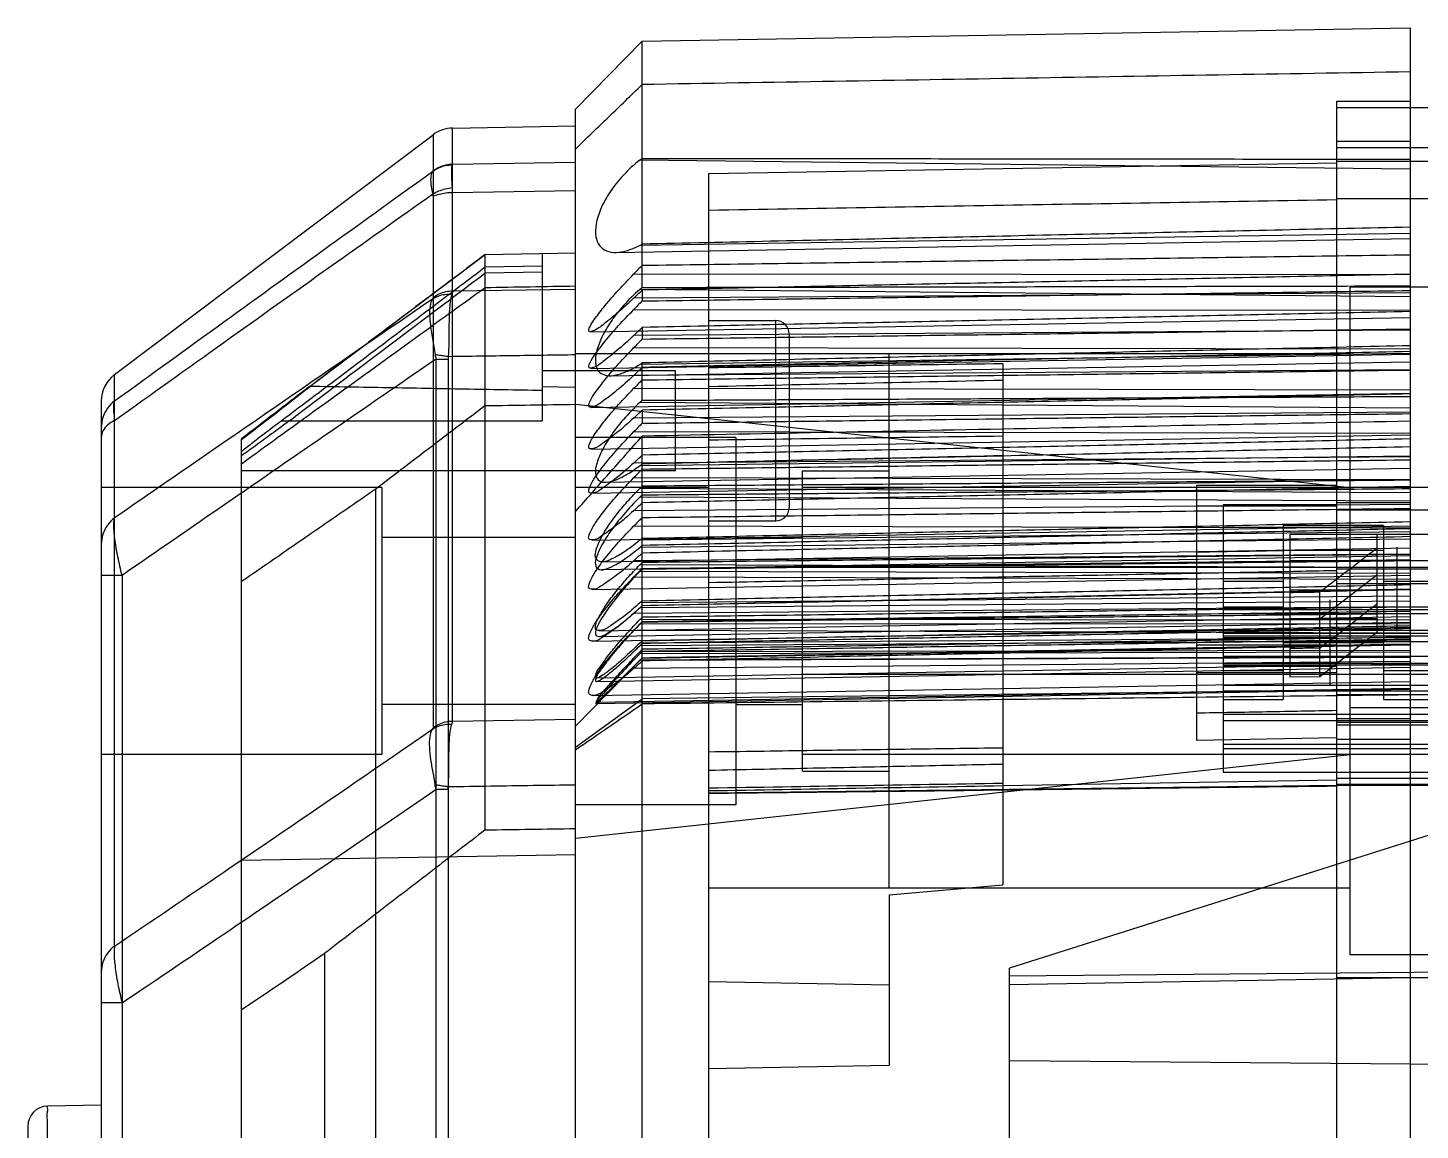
# Model space of a CAD drawing. Extents: x 114 to 332, y 121 to 329.
# Drawn here: x 299.33 to 320.18, y 184.03 to 200.54 of the extents above; entities that cross this region are included whole.
import ezdxf

# ---------------------------------------------------------------- set-up
doc = ezdxf.new("R2010")
doc.units = 0
doc.layers.get('0').update_dxf_attribs({"linetype": 'CONTINUOUS'})
doc.layers.add('08-17-1_DXF_CONTINUOUS_LIN', color=7, linetype='CONTINUOUS')

msp = doc.modelspace()

# ---------------------------------------------------------------- linework, layer by layer
at = {"color": 6, "linetype": 'CONTINUOUS'}
for p, q in [((308.532, 200.335), (320.032, 200.535)), ((320.032, 200.535), (320.032, 176.156)), ((307.532, 199.317), (308.532, 200.335)), ((308.532, 196.647), (308.532, 200.335)), ((318.932, 176.137), (318.932, 199.435)), ((318.932, 199.435), (320.032, 199.435)), ((320.332, 199.335), (318.932, 199.335)), ((307.532, 121.986), (307.532, 199.317)), ((300.631, 195.343), (305.401, 198.935)), ((305.401, 198.935), (305.401, 190.056)), ((305.693, 199.035), (307.532, 199.067)), ((305.693, 190.154), (305.693, 199.035)), ((320.032, 198.833), (318.932, 198.833)), ((320.332, 198.738), (318.932, 198.738)), ((305.693, 198.495), (307.532, 198.526)), ((320.032, 198.42), (308.496, 198.554)), ((309.532, 198.352), (318.932, 198.516)), ((320.332, 198.535), (318.932, 198.535)), ((309.532, 122.951), (309.532, 198.352)), ((305.693, 198.071), (307.532, 198.101)), ((320.332, 197.976), (318.932, 197.976)), ((320.032, 197.455), (308.496, 197.278)), ((308.136, 197.172), (320.032, 197.38)), ((303.56, 195.17), (306.181, 197.143)), ((306.181, 197.14), (307.532, 197.167)), ((306.181, 188.524), (306.181, 197.14)), ((307.032, 197.158), (307.032, 194.651)), ((306.181, 196.954), (307.032, 196.969)), ((306.181, 196.865), (307.032, 196.88)), ((320.032, 196.837), (308.403, 196.848)), ((305.693, 196.598), (307.532, 196.624)), ((320.032, 196.506), (308.496, 196.617)), ((319.132, 186.651), (319.132, 196.651)), ((327.332, 196.651), (319.132, 196.651)), ((320.032, 196.566), (308.403, 196.487)), ((308.532, 196.609), (308.532, 196.446)), ((320.032, 196.3), (308.403, 196.314)), ((307.762, 195.983), (320.032, 196.197)), ((320.032, 196.01), (308.403, 195.927)), ((308.532, 196.048), (308.532, 195.874)), ((309.532, 196.151), (310.532, 196.151)), ((310.532, 193.151), (310.532, 196.151)), ((310.732, 195.951), (310.732, 193.351)), ((305.444, 125.729), (305.444, 195.574)), ((305.444, 195.574), (305.625, 195.574)), ((305.625, 195.574), (305.625, 125.729)), ((319.132, 195.651), (307.532, 195.651)), ((307.766, 195.436), (320.032, 195.65)), ((320.032, 195.725), (308.403, 195.742)), ((320.032, 195.657), (308.496, 195.495)), ((312.232, 187.651), (312.232, 195.651)), ((309.032, 195.401), (307.032, 195.401)), ((308.057, 195.326), (320.032, 195.535)), ((320.032, 195.414), (308.403, 195.328)), ((308.532, 194.957), (308.532, 195.517)), ((309.032, 193.901), (309.032, 195.401)), ((313.932, 195.504), (313.932, 187.7)), ((300.631, 186.784), (300.631, 195.343)), ((307.532, 195.151), (307.032, 195.16)), ((307.77, 194.85), (320.032, 195.064)), ((320.032, 195.111), (308.403, 195.132)), ((300.432, 194.944), (300.432, 126.359)), ((307.532, 194.901), (319.132, 193.651)), ((320.032, 194.781), (308.403, 194.692)), ((320.032, 194.837), (308.496, 194.924)), ((308.532, 194.811), (308.532, 194.614)), ((303.127, 194.651), (307.032, 194.651)), ((302.532, 126.923), (302.532, 194.38)), ((309.932, 194.401), (307.532, 194.401)), ((307.773, 194.226), (320.032, 194.44)), ((320.032, 194.458), (308.403, 194.483)), ((308.532, 126.882), (308.532, 194.42)), ((309.932, 194.401), (309.932, 188.901)), ((320.032, 194.12), (308.496, 193.976)), ((307.984, 193.731), (320.032, 193.942)), ((320.032, 194.109), (308.403, 194.017)), ((309.032, 193.901), (302.532, 193.901)), ((307.777, 193.564), (320.032, 193.778)), ((320.032, 193.768), (308.403, 193.796)), ((310.932, 189.401), (310.932, 193.901)), ((310.932, 193.901), (312.232, 193.901)), ((304.632, 193.651), (300.432, 193.651)), ((304.543, 127.675), (304.543, 193.628)), ((304.632, 193.651), (304.632, 189.651)), ((309.532, 193.651), (307.532, 193.651)), ((320.032, 193.572), (308.496, 193.636)), ((320.032, 193.446), (308.496, 193.507)), ((327.332, 193.651), (310.932, 193.651)), ((316.832, 193.68), (316.832, 189.863)), ((318.932, 193.68), (316.832, 193.68)), ((320.032, 193.399), (308.403, 193.304)), ((318.932, 193.37), (316.832, 193.37)), ((317.232, 193.393), (317.232, 189.39)), ((318.932, 193.393), (317.232, 193.393)), ((320.032, 193.422), (318.932, 193.422)), ((320.332, 193.311), (318.932, 193.311)), ((307.781, 192.863), (320.032, 193.077)), ((320.032, 193.04), (308.403, 193.071)), ((309.532, 193.151), (310.532, 193.151)), ((318.132, 193.082), (318.132, 190.477)), ((319.632, 193.082), (318.132, 193.082)), ((319.632, 193.082), (319.632, 190.477)), ((307.532, 192.901), (304.632, 192.901)), ((320.032, 192.987), (308.496, 192.862)), ((320.032, 192.876), (308.496, 192.753)), ((309.932, 192.901), (310.932, 192.901)), ((317.232, 193.057), (318.932, 193.057)), ((322.332, 192.951), (318.232, 192.948)), ((318.232, 192.948), (318.232, 190.809)), ((319.532, 192.948), (319.532, 191.478)), ((307.932, 192.539), (320.032, 192.75)), ((319.632, 192.71), (318.132, 192.71)), ((307.928, 192.421), (320.032, 192.632)), ((320.032, 192.651), (308.403, 192.553)), ((320.032, 192.455), (308.496, 192.492)), ((327.332, 192.451), (310.932, 192.451)), ((318.232, 192.556), (320.332, 192.556)), ((300.742, 192.334), (300.432, 192.334)), ((300.742, 192.334), (300.742, 128.969)), ((307.785, 192.125), (320.032, 192.338)), ((320.032, 192.274), (308.403, 192.309)), ((320.032, 192.361), (308.496, 192.395)), ((318.132, 192.243), (317.232, 192.243)), ((318.679, 191.684), (319.532, 192.344)), ((320.332, 192.426), (318.932, 192.426)), ((320.332, 192.243), (319.632, 192.243)), ((318.232, 192.118), (319.532, 192.118)), ((318.679, 190.818), (318.679, 192.083)), ((320.332, 192.21), (318.932, 192.21)), ((320.032, 191.866), (308.403, 191.765)), ((320.032, 192.026), (308.496, 191.924)), ((320.032, 191.948), (308.496, 191.849)), ((317.232, 191.863), (318.132, 191.863)), ((317.232, 191.823), (327.332, 191.823)), ((319.632, 191.863), (320.332, 191.863)), ((307.882, 191.42), (320.032, 191.632)), ((307.889, 191.506), (320.032, 191.718)), ((320.032, 191.663), (308.496, 191.672)), ((320.332, 191.757), (317.232, 191.757)), ((318.232, 191.69), (319.532, 191.69)), ((318.679, 191.684), (318.232, 191.676)), ((307.788, 191.348), (320.032, 191.562)), ((320.032, 191.47), (308.403, 191.509)), ((320.032, 191.602), (308.496, 191.608)), ((327.332, 191.509), (317.232, 191.509)), ((317.232, 191.469), (327.332, 191.469)), ((320.332, 191.423), (317.232, 191.423)), ((319.532, 191.478), (318.679, 190.818)), ((320.032, 191.399), (308.496, 191.322)), ((320.032, 191.355), (308.496, 191.281)), ((320.032, 191.211), (308.496, 191.191)), ((308.532, 191.093), (320.032, 191.294)), ((318.932, 191.288), (316.832, 191.288)), ((318.932, 191.399), (317.232, 191.399)), ((317.232, 191.343), (320.332, 191.343)), ((319.632, 191.324), (318.132, 191.324)), ((307.532, 190.076), (308.532, 191.093)), ((307.856, 190.799), (320.032, 191.012)), ((320.032, 191.043), (308.403, 190.939)), ((320.032, 191.185), (308.496, 191.162)), ((320.032, 191.116), (308.496, 191.066)), ((320.032, 191.107), (308.496, 191.06)), ((317.232, 191.123), (327.332, 191.123)), ((317.232, 191.02), (327.332, 191.02)), ((317.232, 190.997), (320.332, 190.997)), ((307.854, 190.747), (320.032, 190.96)), ((327.332, 190.851), (310.932, 190.851)), ((318.932, 190.875), (316.832, 190.875)), ((317.232, 190.977), (318.932, 190.977)), ((318.132, 190.905), (317.232, 190.905)), ((318.679, 190.818), (318.232, 190.809)), ((320.332, 190.905), (319.632, 190.905)), ((307.792, 190.535), (320.032, 190.748)), ((307.839, 190.417), (320.032, 190.629)), ((307.841, 190.434), (320.032, 190.647)), ((320.032, 190.627), (308.532, 190.484)), ((327.332, 190.684), (317.232, 190.684)), ((327.332, 190.603), (317.232, 190.603)), ((307.532, 190.401), (304.632, 190.401)), ((307.532, 189.76), (308.532, 190.484)), ((309.932, 190.401), (310.932, 190.401)), ((317.232, 190.477), (318.132, 190.477)), ((320.332, 190.548), (318.932, 190.548)), ((319.632, 190.477), (320.332, 190.477)), ((305.693, 190.154), (307.532, 190.181)), ((317.232, 190.256), (327.332, 190.256)), ((317.232, 190.163), (327.332, 190.163)), ((318.932, 190.194), (320.032, 190.194)), ((322.332, 190.351), (319.132, 190.351)), ((320.332, 190.13), (318.932, 190.13)), ((320.332, 190.094), (318.932, 190.094)), ((318.932, 189.902), (316.832, 189.863)), ((327.332, 189.804), (317.232, 189.804)), ((327.332, 189.736), (317.232, 189.736)), ((320.032, 189.879), (318.932, 189.879)), ((304.632, 189.651), (300.432, 189.651)), ((307.532, 188.401), (319.132, 189.651)), ((327.332, 189.651), (310.932, 189.651)), ((310.932, 189.401), (312.232, 189.401)), ((317.232, 189.39), (327.332, 189.39)), ((305.444, 189.131), (305.625, 189.131)), ((318.932, 189.19), (309.532, 189.073)), ((313.932, 189.187), (318.932, 189.275)), ((320.332, 189.294), (318.932, 189.294)), ((320.332, 189.203), (318.932, 189.203)), ((320.332, 189.19), (318.932, 189.19)), ((309.932, 188.901), (307.532, 188.901)), ((320.332, 188.451), (314.032, 186.451)), ((307.532, 188.151), (302.532, 188.064)), ((319.132, 187.651), (309.532, 187.651)), ((312.232, 187.551), (313.932, 187.7)), ((312.232, 187.551), (312.232, 184.999)), ((303.778, 175.151), (303.778, 186.675)), ((327.332, 186.651), (319.132, 186.651)), ((314.032, 134.851), (314.032, 186.451)), ((327.332, 186.451), (314.032, 186.335)), ((309.532, 186.251), (312.232, 186.204)), ((320.032, 186.306), (314.032, 186.201)), ((320.332, 186.306), (318.932, 186.306)), ((300.742, 185.933), (300.432, 185.933)), ((309.532, 184.951), (312.232, 184.999)), ((327.332, 184.951), (314.032, 185.067)), ((300.432, 184.401), (299.627, 184.387)), ((299.332, 184.087), (299.332, 137.215))]:
    msp.add_line(p, q, dxfattribs=at)
for points in [[(305.69, 198.483), (305.692, 198.49), (305.693, 198.495)], [(305.398, 198.389), (305.401, 198.393), (305.401, 198.395)]]:
    msp.add_lwpolyline(points, dxfattribs=at)
for centre, radius, start, end in [((305.702, 198.535), 0.5, 91, 126.9747), ((310.532, 195.951), 0.2, 0, 90), ((300.932, 194.944), 0.5, 126.9746, 179.9999), ((310.532, 193.351), 0.2, 270, 0), ((299.632, 184.087), 0.3, 91, 179.998)]:
    msp.add_arc(centre, radius, start, end, dxfattribs=at)
for points, knots in [([(320.032, 199.876), (318.115, 199.844), (314.282, 199.781), (310.448, 199.717), (308.532, 199.686)], [0, 0, 0, 0, 5.750861, 11.501722, 11.501722, 11.501722, 11.501722]), ([(307.532, 198.72), (307.698, 198.882), (308.032, 199.203), (308.365, 199.525), (308.532, 199.686)], [0, 0, 0, 0, 0.69506, 1.38968, 1.38968, 1.38968, 1.38968]), ([(305.401, 198.395), (305.429, 198.416), (305.489, 198.452), (305.589, 198.486), (305.659, 198.495), (305.693, 198.495)], [0, 0, 0, 0, 0.1043447, 0.2087557, 0.3132047, 0.3132047, 0.3132047, 0.3132047]), ([(308.496, 198.554), (308.408, 198.487), (308.248, 198.339), (308.052, 198.094), (307.912, 197.845), (307.836, 197.615), (307.824, 197.42), (307.879, 197.269), (307.998, 197.182), (308.152, 197.164), (308.322, 197.199), (308.437, 197.248), (308.496, 197.278)], [0, 0, 0, 0, 0.33198, 0.650223, 0.939104, 1.182813, 1.371899, 1.515425, 1.645445, 1.790833, 1.966179, 2.163883, 2.163883, 2.163883, 2.163883]), ([(308.532, 198.581), (308.526, 198.576), (308.514, 198.567), (308.502, 198.558), (308.496, 198.554)], [0, 0, 0, 0, 0.02229804, 0.04460514, 0.04460514, 0.04460514, 0.04460514]), ([(308.532, 198.581), (309.813, 198.579), (312.372, 198.577), (316.206, 198.572), (318.758, 198.57), (320.032, 198.568)], [0, 0, 0, 0, 3.844044, 7.677426, 11.500159, 11.500159, 11.500159, 11.500159]), ([(300.631, 194.948), (301.176, 195.343), (302.251, 196.121), (303.84, 197.268), (304.884, 198.02), (305.398, 198.389)], [0, 0, 0, 0, 2.021031, 3.979181, 5.879649, 5.879649, 5.879649, 5.879649]), ([(305.399, 198.049), (305.387, 198.099), (305.37, 198.188), (305.366, 198.303), (305.382, 198.369), (305.398, 198.389)], [0, 0, 0, 0, 0.1546891, 0.269985, 0.3471245, 0.3471245, 0.3471245, 0.3471245]), ([(305.398, 198.389), (305.426, 198.409), (305.486, 198.444), (305.586, 198.476), (305.655, 198.483), (305.69, 198.483)], [0, 0, 0, 0, 0.1031881, 0.206852, 0.3110513, 0.3110513, 0.3110513, 0.3110513]), ([(305.69, 198.143), (305.686, 198.195), (305.679, 198.286), (305.678, 198.399), (305.682, 198.462), (305.69, 198.483)], [0, 0, 0, 0, 0.1579532, 0.2732299, 0.3412489, 0.3412489, 0.3412489, 0.3412489]), ([(305.399, 198.049), (305.427, 198.066), (305.488, 198.095), (305.586, 198.127), (305.655, 198.139), (305.69, 198.143)], [0, 0, 0, 0, 0.0994675, 0.2031323, 0.308416, 0.308416, 0.308416, 0.308416]), ([(305.693, 198.071), (305.693, 198.084), (305.692, 198.107), (305.691, 198.131), (305.69, 198.143)], [0, 0, 0, 0, 0.03621689, 0.07139419, 0.07139419, 0.07139419, 0.07139419]), ([(300.631, 194.654), (301.176, 195.045), (302.25, 195.813), (303.839, 196.945), (304.884, 197.685), (305.399, 198.049)], [0, 0, 0, 0, 2.012734, 3.961968, 5.852932, 5.852932, 5.852932, 5.852932]), ([(305.401, 198.014), (305.401, 198.02), (305.401, 198.032), (305.399, 198.043), (305.399, 198.049)], [0, 0, 0, 0, 0.01774086, 0.03503975, 0.03503975, 0.03503975, 0.03503975]), ([(305.401, 198.014), (305.43, 198.026), (305.492, 198.047), (305.59, 198.066), (305.659, 198.071), (305.693, 198.071)], [0, 0, 0, 0, 0.0946756, 0.1953395, 0.2992842, 0.2992842, 0.2992842, 0.2992842]), ([(318.932, 197.958), (317.365, 197.932), (314.232, 197.88), (311.098, 197.828), (309.532, 197.802)], [0, 0, 0, 0, 4.70065, 9.401301, 9.401301, 9.401301, 9.401301]), ([(320.032, 197.55), (318.758, 197.522), (316.206, 197.465), (312.372, 197.381), (309.813, 197.324), (308.532, 197.296)], [0, 0, 0, 0, 3.823641, 7.657951, 11.502944, 11.502944, 11.502944, 11.502944]), ([(308.496, 197.278), (308.502, 197.281), (308.514, 197.287), (308.526, 197.293), (308.532, 197.296)], [0, 0, 0, 0, 0.01988179, 0.03975541, 0.03975541, 0.03975541, 0.03975541]), ([(306.181, 197.14), (305.89, 196.921), (305.308, 196.483), (304.436, 195.826), (303.854, 195.389), (303.564, 195.17)], [0, 0, 0, 0, 1.093063, 2.185064, 3.276002, 3.276002, 3.276002, 3.276002]), ([(308.532, 196.98), (309.808, 196.997), (312.363, 197.032), (316.196, 197.085), (318.753, 197.12), (320.032, 197.138)], [0, 0, 0, 0, 3.830753, 7.6645, 11.501242, 11.501242, 11.501242, 11.501242]), ([(303.127, 194.651), (303.465, 194.906), (304.143, 195.417), (305.161, 196.185), (305.841, 196.697), (306.181, 196.954)], [0, 0, 0, 0, 1.270812, 2.545696, 3.824652, 3.824652, 3.824652, 3.824652]), ([(303.247, 194.651), (303.572, 194.897), (304.222, 195.388), (305.201, 196.126), (305.854, 196.618), (306.181, 196.865)], [0, 0, 0, 0, 1.221151, 2.446437, 3.675862, 3.675862, 3.675862, 3.675862]), ([(308.403, 196.487), (308.32, 196.407), (308.176, 196.271), (307.962, 196.105), (307.854, 196.014), (307.717, 195.968), (307.76, 196.1), (307.843, 196.203), (307.99, 196.4), (308.182, 196.614), (308.327, 196.769), (308.403, 196.848)], [0, 0, 0, 0, 0.343709, 0.606764, 0.773484, 0.842075, 0.909086, 1.065667, 1.306841, 1.613333, 1.940799, 1.940799, 1.940799, 1.940799]), ([(308.532, 196.98), (308.51, 196.958), (308.467, 196.914), (308.425, 196.87), (308.403, 196.848)], [0, 0, 0, 0, 0.0920669, 0.1840924, 0.1840924, 0.1840924, 0.1840924]), ([(320.032, 196.844), (318.753, 196.817), (316.196, 196.765), (312.363, 196.687), (309.808, 196.635), (308.532, 196.609)], [0, 0, 0, 0, 3.837176, 7.671356, 11.502543, 11.502543, 11.502543, 11.502543]), ([(302.532, 194.008), (302.947, 194.309), (303.767, 194.904), (304.983, 195.783), (305.785, 196.362), (306.181, 196.647)], [0, 0, 0, 0, 1.537469, 3.038505, 4.503359, 4.503359, 4.503359, 4.503359]), ([(306.181, 196.647), (306.406, 196.651), (306.856, 196.659), (307.307, 196.666), (307.532, 196.67)], [0, 0, 0, 0, 0.675508, 1.351016, 1.351016, 1.351016, 1.351016]), ([(308.496, 196.617), (308.409, 196.542), (308.25, 196.385), (308.054, 196.134), (307.914, 195.89), (307.838, 195.675), (307.822, 195.5), (307.881, 195.368), (308.006, 195.317), (308.155, 195.333), (308.323, 195.394), (308.438, 195.458), (308.496, 195.495)], [0, 0, 0, 0, 0.344618, 0.668276, 0.953469, 1.183446, 1.350416, 1.470048, 1.585065, 1.728824, 1.911208, 2.119416, 2.119416, 2.119416, 2.119416]), ([(308.532, 196.647), (308.526, 196.642), (308.514, 196.632), (308.502, 196.622), (308.496, 196.617)], [0, 0, 0, 0, 0.02330506, 0.04661955, 0.04661955, 0.04661955, 0.04661955]), ([(308.532, 196.647), (309.813, 196.65), (312.372, 196.655), (316.206, 196.663), (318.758, 196.668), (320.032, 196.671)], [0, 0, 0, 0, 3.84405, 7.677437, 11.500176, 11.500176, 11.500176, 11.500176]), ([(305.39, 196.474), (304.857, 196.107), (303.794, 195.376), (302.208, 194.284), (301.155, 193.558), (300.631, 193.196)], [0, 0, 0, 0, 1.942412, 3.868293, 5.778626, 5.778626, 5.778626, 5.778626]), ([(305.39, 196.474), (305.364, 196.431), (305.342, 196.308), (305.354, 196.109), (305.39, 195.88), (305.421, 195.722), (305.431, 195.643)], [0, 0, 0, 0, 0.1494137, 0.358917, 0.6030316, 0.8419715, 0.8419715, 0.8419715, 0.8419715]), ([(305.39, 196.474), (305.418, 196.492), (305.478, 196.523), (305.578, 196.548), (305.647, 196.55), (305.681, 196.548)], [0, 0, 0, 0, 0.0995058, 0.2010796, 0.304866, 0.304866, 0.304866, 0.304866]), ([(305.401, 196.499), (305.429, 196.52), (305.489, 196.555), (305.589, 196.589), (305.659, 196.597), (305.693, 196.598)], [0, 0, 0, 0, 0.1039554, 0.2082121, 0.3126427, 0.3126427, 0.3126427, 0.3126427]), ([(305.681, 196.548), (305.664, 196.498), (305.647, 196.368), (305.637, 196.15), (305.638, 195.89), (305.634, 195.707), (305.628, 195.615)], [0, 0, 0, 0, 0.1575898, 0.3875831, 0.6586825, 0.935876, 0.935876, 0.935876, 0.935876]), ([(305.693, 196.598), (305.693, 196.591), (305.69, 196.574), (305.685, 196.557), (305.681, 196.548)], [0, 0, 0, 0, 0.02075107, 0.0516278, 0.0516278, 0.0516278, 0.0516278]), ([(308.403, 196.487), (308.425, 196.507), (308.467, 196.548), (308.51, 196.589), (308.532, 196.609)], [0, 0, 0, 0, 0.0887217, 0.1774833, 0.1774833, 0.1774833, 0.1774833]), ([(308.532, 196.446), (308.51, 196.424), (308.467, 196.38), (308.425, 196.336), (308.403, 196.314)], [0, 0, 0, 0, 0.0920026, 0.183964, 0.183964, 0.183964, 0.183964]), ([(308.532, 196.446), (309.808, 196.463), (312.363, 196.498), (316.196, 196.549), (318.753, 196.584), (320.032, 196.601)], [0, 0, 0, 0, 3.830737, 7.664467, 11.501193, 11.501193, 11.501193, 11.501193]), ([(308.403, 195.927), (308.32, 195.848), (308.176, 195.713), (307.963, 195.553), (307.853, 195.46), (307.715, 195.424), (307.76, 195.558), (307.842, 195.666), (307.99, 195.865), (308.181, 196.081), (308.327, 196.236), (308.403, 196.314)], [0, 0, 0, 0, 0.342036, 0.6029, 0.767436, 0.835465, 0.906509, 1.066066, 1.309341, 1.617003, 1.944675, 1.944675, 1.944675, 1.944675]), ([(320.032, 196.285), (318.753, 196.259), (316.196, 196.206), (312.363, 196.127), (309.808, 196.075), (308.532, 196.048)], [0, 0, 0, 0, 3.83719, 7.671383, 11.502584, 11.502584, 11.502584, 11.502584]), ([(308.403, 195.927), (308.425, 195.947), (308.467, 195.988), (308.51, 196.028), (308.532, 196.048)], [0, 0, 0, 0, 0.0884224, 0.1768846, 0.1768846, 0.1768846, 0.1768846]), ([(308.532, 195.874), (309.808, 195.891), (312.363, 195.924), (316.196, 195.975), (318.753, 196.008), (320.032, 196.025)], [0, 0, 0, 0, 3.830721, 7.664435, 11.501144, 11.501144, 11.501144, 11.501144]), ([(308.532, 195.874), (308.51, 195.852), (308.467, 195.808), (308.425, 195.764), (308.403, 195.742)], [0, 0, 0, 0, 0.0919247, 0.1838082, 0.1838082, 0.1838082, 0.1838082]), ([(305.444, 195.574), (304.917, 195.211), (303.867, 194.489), (302.3, 193.409), (301.26, 192.691), (300.742, 192.334)], [0, 0, 0, 0, 1.919122, 3.822119, 5.709957, 5.709957, 5.709957, 5.709957]), ([(305.431, 195.643), (305.433, 195.631), (305.436, 195.608), (305.441, 195.585), (305.444, 195.574)], [0, 0, 0, 0, 0.03533716, 0.07080122, 0.07080122, 0.07080122, 0.07080122]), ([(305.431, 195.643), (305.452, 195.64), (305.495, 195.634), (305.561, 195.625), (305.605, 195.618), (305.628, 195.615)], [0, 0, 0, 0, 0.0641153, 0.130902, 0.1991177, 0.1991177, 0.1991177, 0.1991177]), ([(305.628, 195.615), (305.627, 195.608), (305.625, 195.594), (305.625, 195.58), (305.625, 195.574)], [0, 0, 0, 0, 0.02126344, 0.04152883, 0.04152883, 0.04152883, 0.04152883]), ([(308.403, 195.328), (308.321, 195.251), (308.176, 195.116), (307.964, 194.961), (307.851, 194.867), (307.714, 194.842), (307.76, 194.978), (307.841, 195.09), (307.99, 195.291), (308.181, 195.509), (308.327, 195.664), (308.403, 195.742)], [0, 0, 0, 0, 0.340328, 0.599001, 0.761415, 0.829159, 0.904222, 1.066739, 1.312081, 1.620866, 1.948693, 1.948693, 1.948693, 1.948693]), ([(320.032, 195.774), (318.758, 195.746), (316.206, 195.689), (312.372, 195.603), (309.813, 195.546), (308.532, 195.517)], [0, 0, 0, 0, 3.823671, 7.658011, 11.503033, 11.503033, 11.503033, 11.503033]), ([(320.032, 195.688), (318.753, 195.661), (316.196, 195.608), (312.363, 195.529), (309.808, 195.476), (308.532, 195.449)], [0, 0, 0, 0, 3.837203, 7.67141, 11.502623, 11.502623, 11.502623, 11.502623]), ([(308.403, 195.328), (308.425, 195.349), (308.467, 195.389), (308.51, 195.429), (308.532, 195.449)], [0, 0, 0, 0, 0.088112, 0.1762637, 0.1762637, 0.1762637, 0.1762637]), ([(308.496, 195.495), (308.502, 195.498), (308.514, 195.506), (308.526, 195.513), (308.532, 195.517)], [0, 0, 0, 0, 0.02094261, 0.04187669, 0.04187669, 0.04187669, 0.04187669]), ([(308.532, 195.263), (309.808, 195.28), (312.363, 195.312), (316.196, 195.361), (318.753, 195.394), (320.032, 195.411)], [0, 0, 0, 0, 3.830705, 7.664403, 11.501096, 11.501096, 11.501096, 11.501096]), ([(302.532, 194.369), (302.695, 194.495), (302.973, 194.71), (303.317, 194.977), (303.498, 195.118), (303.564, 195.17)], [0, 0, 0, 0, 0.617331, 1.055424, 1.306161, 1.306161, 1.306161, 1.306161]), ([(303.56, 195.17), (303.494, 195.119), (303.313, 194.981), (302.971, 194.717), (302.694, 194.505), (302.532, 194.38)], [0, 0, 0, 0, 0.250084, 0.683284, 1.296604, 1.296604, 1.296604, 1.296604]), ([(303.56, 195.17), (303.946, 195.163), (304.718, 195.149), (305.875, 195.129), (306.646, 195.115), (307.032, 195.108)], [0, 0, 0, 0, 1.158449, 2.315831, 3.472141, 3.472141, 3.472141, 3.472141]), ([(308.532, 195.263), (308.51, 195.241), (308.467, 195.198), (308.425, 195.154), (308.403, 195.132)], [0, 0, 0, 0, 0.091833, 0.1836249, 0.1836249, 0.1836249, 0.1836249]), ([(300.631, 194.948), (300.59, 194.917), (300.517, 194.843), (300.448, 194.704), (300.432, 194.601), (300.432, 194.55)], [0, 0, 0, 0, 0.153395, 0.3066581, 0.4598403, 0.4598403, 0.4598403, 0.4598403]), ([(300.631, 194.948), (300.62, 194.932), (300.614, 194.877), (300.615, 194.78), (300.625, 194.7), (300.631, 194.654)], [0, 0, 0, 0, 0.0576333, 0.1569819, 0.296859, 0.296859, 0.296859, 0.296859]), ([(308.403, 194.692), (308.321, 194.615), (308.176, 194.481), (307.965, 194.332), (307.85, 194.237), (307.713, 194.221), (307.759, 194.359), (307.84, 194.476), (307.989, 194.678), (308.181, 194.898), (308.327, 195.054), (308.403, 195.132)], [0, 0, 0, 0, 0.338587, 0.595071, 0.75543, 0.823171, 0.902235, 1.067695, 1.315069, 1.624927, 1.952858, 1.952858, 1.952858, 1.952858]), ([(308.532, 194.957), (308.526, 194.951), (308.514, 194.94), (308.502, 194.929), (308.496, 194.924)], [0, 0, 0, 0, 0.02417389, 0.04835752, 0.04835752, 0.04835752, 0.04835752]), ([(320.032, 195.052), (318.753, 195.025), (316.196, 194.972), (312.363, 194.892), (309.808, 194.838), (308.532, 194.811)], [0, 0, 0, 0, 3.837216, 7.671435, 11.502662, 11.502662, 11.502662, 11.502662]), ([(308.532, 194.957), (309.813, 194.963), (312.372, 194.976), (316.206, 194.996), (318.758, 195.009), (320.032, 195.016)], [0, 0, 0, 0, 3.844092, 7.677522, 11.500303, 11.500303, 11.500303, 11.500303]), ([(306.181, 194.877), (305.998, 194.738), (305.634, 194.46), (305.088, 194.044), (304.725, 193.767), (304.543, 193.628)], [0, 0, 0, 0, 0.688543, 1.375057, 2.059546, 2.059546, 2.059546, 2.059546]), ([(308.496, 194.924), (308.41, 194.844), (308.252, 194.68), (308.057, 194.428), (307.917, 194.193), (307.841, 193.997), (307.819, 193.843), (307.888, 193.735), (308.014, 193.725), (308.156, 193.769), (308.323, 193.855), (308.437, 193.933), (308.496, 193.976)], [0, 0, 0, 0, 0.3541, 0.679133, 0.956327, 1.168735, 1.310572, 1.405946, 1.511707, 1.659793, 1.85266, 2.072569, 2.072569, 2.072569, 2.072569]), ([(308.403, 194.692), (308.425, 194.712), (308.467, 194.752), (308.51, 194.792), (308.532, 194.811)], [0, 0, 0, 0, 0.0877908, 0.1756212, 0.1756212, 0.1756212, 0.1756212]), ([(308.532, 194.614), (309.808, 194.63), (312.363, 194.662), (316.196, 194.71), (318.753, 194.742), (320.032, 194.758)], [0, 0, 0, 0, 3.830689, 7.664371, 11.501049, 11.501049, 11.501049, 11.501049]), ([(300.631, 194.654), (300.593, 194.635), (300.524, 194.593), (300.45, 194.505), (300.432, 194.435), (300.432, 194.402)], [0, 0, 0, 0, 0.1275249, 0.2378567, 0.336173, 0.336173, 0.336173, 0.336173]), ([(303.247, 194.651), (303.158, 194.585), (302.99, 194.459), (302.752, 194.284), (302.602, 194.176), (302.532, 194.126)], [0, 0, 0, 0, 0.3320063, 0.6294465, 0.8870655, 0.8870655, 0.8870655, 0.8870655]), ([(302.532, 194.194), (302.59, 194.24), (302.715, 194.338), (302.914, 194.49), (303.054, 194.596), (303.127, 194.651)], [0, 0, 0, 0, 0.2238692, 0.4753788, 0.7507007, 0.7507007, 0.7507007, 0.7507007]), ([(308.532, 194.614), (308.51, 194.592), (308.467, 194.549), (308.425, 194.505), (308.403, 194.483)], [0, 0, 0, 0, 0.0917277, 0.1834145, 0.1834145, 0.1834145, 0.1834145]), ([(308.403, 194.017), (308.321, 193.941), (308.176, 193.808), (307.966, 193.664), (307.848, 193.569), (307.712, 193.563), (307.759, 193.702), (307.839, 193.824), (307.989, 194.028), (308.18, 194.249), (308.327, 194.405), (308.403, 194.483)], [0, 0, 0, 0, 0.336815, 0.591115, 0.749491, 0.817509, 0.900555, 1.068939, 1.318307, 1.629189, 1.957174, 1.957174, 1.957174, 1.957174]), ([(320.032, 194.378), (318.753, 194.351), (316.196, 194.297), (312.363, 194.216), (309.808, 194.162), (308.532, 194.136)], [0, 0, 0, 0, 3.837228, 7.67146, 11.502699, 11.502699, 11.502699, 11.502699]), ([(308.403, 194.017), (308.425, 194.037), (308.467, 194.076), (308.51, 194.116), (308.532, 194.136)], [0, 0, 0, 0, 0.0874591, 0.1749576, 0.1749576, 0.1749576, 0.1749576]), ([(320.032, 194.259), (318.758, 194.231), (316.206, 194.174), (312.372, 194.088), (309.813, 194.031), (308.532, 194.003)], [0, 0, 0, 0, 3.823664, 7.657996, 11.503011, 11.503011, 11.503011, 11.503011]), ([(308.532, 193.927), (308.51, 193.905), (308.467, 193.862), (308.425, 193.818), (308.403, 193.796)], [0, 0, 0, 0, 0.0916091, 0.1831771, 0.1831771, 0.1831771, 0.1831771]), ([(308.496, 193.976), (308.502, 193.981), (308.514, 193.989), (308.526, 193.998), (308.532, 194.003)], [0, 0, 0, 0, 0.02203082, 0.04405274, 0.04405274, 0.04405274, 0.04405274]), ([(308.532, 193.927), (309.808, 193.942), (312.363, 193.973), (316.196, 194.02), (318.753, 194.051), (320.032, 194.067)], [0, 0, 0, 0, 3.830674, 7.66434, 11.501002, 11.501002, 11.501002, 11.501002]), ([(308.403, 193.304), (308.321, 193.228), (308.176, 193.097), (307.967, 192.957), (307.846, 192.863), (307.711, 192.867), (307.759, 193.007), (307.839, 193.133), (307.989, 193.339), (308.18, 193.562), (308.327, 193.718), (308.403, 193.796)], [0, 0, 0, 0, 0.335013, 0.587137, 0.743606, 0.812179, 0.899186, 1.070473, 1.321797, 1.633651, 1.961638, 1.961638, 1.961638, 1.961638]), ([(320.032, 193.76), (318.758, 193.75), (316.206, 193.73), (312.372, 193.7), (309.813, 193.68), (308.532, 193.671)], [0, 0, 0, 0, 3.822829, 7.656326, 11.500504, 11.500504, 11.500504, 11.500504]), ([(304.543, 193.628), (304.319, 193.473), (303.87, 193.165), (303.2, 192.702), (302.754, 192.395), (302.532, 192.241)], [0, 0, 0, 0, 0.818737, 1.633196, 2.443401, 2.443401, 2.443401, 2.443401]), ([(308.496, 193.507), (308.411, 193.423), (308.255, 193.256), (308.061, 193.008), (307.919, 192.786), (307.846, 192.617), (307.816, 192.478), (307.901, 192.405), (308.018, 192.438), (308.156, 192.503), (308.323, 192.614), (308.437, 192.704), (308.496, 192.753)], [0, 0, 0, 0, 0.35995, 0.682148, 0.947687, 1.139714, 1.25376, 1.326693, 1.431223, 1.588775, 1.79414, 2.025687, 2.025687, 2.025687, 2.025687]), ([(308.496, 192.862), (308.417, 192.797), (308.276, 192.686), (308.082, 192.581), (307.934, 192.517), (307.819, 192.582), (307.838, 192.718), (307.895, 192.863), (308.001, 193.046), (308.142, 193.244), (308.31, 193.445), (308.433, 193.574), (308.496, 193.636)], [0, 0, 0, 0, 0.306177, 0.531772, 0.67439, 0.759425, 0.869347, 1.032676, 1.245425, 1.494406, 1.764333, 2.029057, 2.029057, 2.029057, 2.029057]), ([(308.496, 193.636), (308.502, 193.642), (308.514, 193.653), (308.526, 193.665), (308.532, 193.671)], [0, 0, 0, 0, 0.02480613, 0.0496023, 0.0496023, 0.0496023, 0.0496023]), ([(308.532, 193.542), (308.526, 193.536), (308.514, 193.525), (308.502, 193.513), (308.496, 193.507)], [0, 0, 0, 0, 0.02485477, 0.04971953, 0.04971953, 0.04971953, 0.04971953]), ([(320.032, 193.665), (318.753, 193.638), (316.196, 193.584), (312.363, 193.503), (309.808, 193.449), (308.532, 193.422)], [0, 0, 0, 0, 3.83724, 7.671484, 11.502735, 11.502735, 11.502735, 11.502735]), ([(308.532, 193.542), (309.813, 193.552), (312.372, 193.573), (316.206, 193.604), (318.758, 193.625), (320.032, 193.635)], [0, 0, 0, 0, 3.844167, 7.677673, 11.500531, 11.500531, 11.500531, 11.500531]), ([(308.403, 193.304), (308.425, 193.323), (308.467, 193.363), (308.51, 193.402), (308.532, 193.422)], [0, 0, 0, 0, 0.0871171, 0.1742734, 0.1742734, 0.1742734, 0.1742734]), ([(308.532, 193.202), (309.808, 193.217), (312.363, 193.247), (316.196, 193.292), (318.753, 193.323), (320.032, 193.338)], [0, 0, 0, 0, 3.830658, 7.66431, 11.500957, 11.500957, 11.500957, 11.500957]), ([(300.631, 193.196), (300.59, 193.166), (300.518, 193.093), (300.448, 192.956), (300.432, 192.854), (300.432, 192.803)], [0, 0, 0, 0, 0.1523471, 0.303972, 0.4551524, 0.4551524, 0.4551524, 0.4551524]), ([(300.742, 192.334), (300.731, 192.379), (300.709, 192.472), (300.679, 192.613), (300.654, 192.751), (300.634, 192.881), (300.622, 192.994), (300.618, 193.083), (300.62, 193.148), (300.626, 193.183), (300.631, 193.196)], [0, 0, 0, 0, 0.1411735, 0.2859088, 0.4303998, 0.5645579, 0.679394, 0.769498, 0.8337405, 0.8750133, 0.8750133, 0.8750133, 0.8750133]), ([(308.403, 192.553), (308.321, 192.478), (308.176, 192.348), (307.969, 192.213), (307.844, 192.119), (307.711, 192.133), (307.759, 192.274), (307.838, 192.406), (307.988, 192.613), (308.18, 192.837), (308.326, 192.994), (308.403, 193.071)], [0, 0, 0, 0, 0.333182, 0.583141, 0.737785, 0.807184, 0.898129, 1.072295, 1.325535, 1.63831, 1.966249, 1.966249, 1.966249, 1.966249]), ([(308.532, 193.202), (308.51, 193.18), (308.467, 193.136), (308.425, 193.093), (308.403, 193.071)], [0, 0, 0, 0, 0.0914768, 0.1829126, 0.1829126, 0.1829126, 0.1829126]), ([(308.532, 192.891), (309.813, 192.919), (312.372, 192.975), (316.206, 193.058), (318.758, 193.114), (320.032, 193.142)], [0, 0, 0, 0, 3.844957, 7.679251, 11.502897, 11.502897, 11.502897, 11.502897]), ([(308.532, 192.891), (308.526, 192.886), (308.514, 192.876), (308.502, 192.866), (308.496, 192.862)], [0, 0, 0, 0, 0.02295597, 0.04592125, 0.04592125, 0.04592125, 0.04592125]), ([(320.032, 193.033), (318.758, 193.005), (316.206, 192.95), (312.372, 192.866), (309.813, 192.811), (308.532, 192.783)], [0, 0, 0, 0, 3.82362, 7.657909, 11.50288, 11.50288, 11.50288, 11.50288]), ([(320.032, 192.915), (318.753, 192.888), (316.196, 192.833), (312.363, 192.752), (309.808, 192.697), (308.532, 192.67)], [0, 0, 0, 0, 3.837252, 7.671507, 11.50277, 11.50277, 11.50277, 11.50277]), ([(308.403, 192.553), (308.425, 192.572), (308.467, 192.611), (308.51, 192.65), (308.532, 192.67)], [0, 0, 0, 0, 0.0867651, 0.1735693, 0.1735693, 0.1735693, 0.1735693]), ([(308.496, 192.753), (308.502, 192.758), (308.514, 192.768), (308.526, 192.778), (308.532, 192.783)], [0, 0, 0, 0, 0.02306408, 0.04611887, 0.04611887, 0.04611887, 0.04611887]), ([(319.532, 192.738), (319.437, 192.666), (319.248, 192.52), (318.964, 192.301), (318.774, 192.156), (318.679, 192.083)], [0, 0, 0, 0, 0.358222, 0.716716, 1.075481, 1.075481, 1.075481, 1.075481]), ([(308.496, 191.924), (308.417, 191.852), (308.276, 191.728), (308.075, 191.592), (307.952, 191.506), (307.822, 191.506), (307.839, 191.631), (307.899, 191.744), (308.003, 191.913), (308.144, 192.1), (308.312, 192.298), (308.434, 192.428), (308.496, 192.492)], [0, 0, 0, 0, 0.321949, 0.564292, 0.718235, 0.791041, 0.870503, 1.011453, 1.209212, 1.449945, 1.717728, 1.9854, 1.9854, 1.9854, 1.9854]), ([(308.496, 192.492), (308.502, 192.498), (308.514, 192.51), (308.526, 192.522), (308.532, 192.528)], [0, 0, 0, 0, 0.02528698, 0.05056392, 0.05056392, 0.05056392, 0.05056392]), ([(320.032, 192.65), (318.758, 192.637), (316.206, 192.609), (312.372, 192.569), (309.813, 192.541), (308.532, 192.528)], [0, 0, 0, 0, 3.82293, 7.656528, 11.500806, 11.500806, 11.500806, 11.500806]), ([(308.532, 192.439), (309.808, 192.453), (312.363, 192.483), (316.196, 192.527), (318.753, 192.556), (320.032, 192.571)], [0, 0, 0, 0, 3.830643, 7.66428, 11.500912, 11.500912, 11.500912, 11.500912]), ([(308.532, 192.431), (309.813, 192.445), (312.372, 192.473), (316.206, 192.515), (318.758, 192.543), (320.032, 192.557)], [0, 0, 0, 0, 3.84427, 7.677879, 11.50084, 11.50084, 11.50084, 11.50084]), ([(308.403, 191.765), (308.321, 191.691), (308.176, 191.562), (307.97, 191.432), (307.842, 191.339), (307.71, 191.362), (307.758, 191.504), (307.837, 191.64), (307.988, 191.849), (308.179, 192.075), (308.326, 192.231), (308.403, 192.309)], [0, 0, 0, 0, 0.331325, 0.579132, 0.732037, 0.802523, 0.897382, 1.074401, 1.329514, 1.64316, 1.970999, 1.970999, 1.970999, 1.970999]), ([(308.496, 192.395), (308.412, 192.308), (308.258, 192.141), (308.064, 191.903), (307.922, 191.694), (307.85, 191.561), (307.816, 191.433), (307.917, 191.411), (308.014, 191.473), (308.156, 191.56), (308.32, 191.693), (308.436, 191.794), (308.496, 191.849)], [0, 0, 0, 0, 0.36279, 0.678872, 0.928914, 1.096519, 1.180143, 1.237732, 1.349502, 1.520201, 1.739179, 1.981957, 1.981957, 1.981957, 1.981957]), ([(308.532, 192.439), (308.51, 192.417), (308.467, 192.374), (308.425, 192.33), (308.403, 192.309)], [0, 0, 0, 0, 0.0913312, 0.1826214, 0.1826214, 0.1826214, 0.1826214]), ([(308.532, 192.431), (308.526, 192.425), (308.514, 192.413), (308.502, 192.401), (308.496, 192.395)], [0, 0, 0, 0, 0.02531181, 0.05063376, 0.05063376, 0.05063376, 0.05063376]), ([(308.532, 191.956), (309.813, 191.983), (312.372, 192.037), (316.206, 192.117), (318.758, 192.171), (320.032, 192.197)], [0, 0, 0, 0, 3.844882, 7.679103, 11.502676, 11.502676, 11.502676, 11.502676]), ([(320.032, 192.127), (318.753, 192.1), (316.196, 192.045), (312.363, 191.963), (309.808, 191.908), (308.532, 191.88)], [0, 0, 0, 0, 3.837263, 7.67153, 11.502804, 11.502804, 11.502804, 11.502804]), ([(320.032, 192.121), (318.758, 192.094), (316.206, 192.041), (312.372, 191.961), (309.813, 191.908), (308.532, 191.881)], [0, 0, 0, 0, 3.823544, 7.657755, 11.502648, 11.502648, 11.502648, 11.502648]), ([(308.403, 191.765), (308.425, 191.784), (308.467, 191.822), (308.51, 191.861), (308.532, 191.88)], [0, 0, 0, 0, 0.0864034, 0.1728457, 0.1728457, 0.1728457, 0.1728457]), ([(308.532, 191.956), (308.526, 191.951), (308.514, 191.94), (308.502, 191.93), (308.496, 191.924)], [0, 0, 0, 0, 0.02388095, 0.04777154, 0.04777154, 0.04777154, 0.04777154]), ([(308.496, 191.849), (308.502, 191.854), (308.514, 191.865), (308.526, 191.876), (308.532, 191.881)], [0, 0, 0, 0, 0.02397449, 0.0479394, 0.0479394, 0.0479394, 0.0479394]), ([(320.032, 191.861), (318.758, 191.844), (316.206, 191.81), (312.372, 191.759), (309.813, 191.725), (308.532, 191.708)], [0, 0, 0, 0, 3.823051, 7.65677, 11.50117, 11.50117, 11.50117, 11.50117]), ([(318.679, 191.247), (318.774, 191.32), (318.964, 191.467), (319.248, 191.687), (319.437, 191.834), (319.532, 191.907)], [0, 0, 0, 0, 0.359627, 0.718991, 1.078092, 1.078092, 1.078092, 1.078092]), ([(308.496, 191.322), (308.416, 191.244), (308.275, 191.111), (308.068, 190.933), (307.959, 190.851), (307.833, 190.775), (307.836, 190.881), (307.907, 190.964), (308.004, 191.115), (308.147, 191.287), (308.313, 191.478), (308.434, 191.607), (308.496, 191.672)], [0, 0, 0, 0, 0.336204, 0.596274, 0.767174, 0.84295, 0.890475, 1.00746, 1.187984, 1.417668, 1.680268, 1.948083, 1.948083, 1.948083, 1.948083]), ([(308.532, 191.638), (308.51, 191.616), (308.467, 191.573), (308.425, 191.53), (308.403, 191.509)], [0, 0, 0, 0, 0.0911723, 0.1823038, 0.1823038, 0.1823038, 0.1823038]), ([(308.496, 191.672), (308.502, 191.678), (308.514, 191.69), (308.526, 191.702), (308.532, 191.708)], [0, 0, 0, 0, 0.02552284, 0.05103555, 0.05103555, 0.05103555, 0.05103555]), ([(308.532, 191.645), (308.526, 191.639), (308.514, 191.626), (308.502, 191.614), (308.496, 191.608)], [0, 0, 0, 0, 0.02552223, 0.05105469, 0.05105469, 0.05105469, 0.05105469]), ([(308.532, 191.645), (309.813, 191.662), (312.372, 191.697), (316.206, 191.749), (318.758, 191.783), (320.032, 191.801)], [0, 0, 0, 0, 3.844393, 7.678125, 11.501209, 11.501209, 11.501209, 11.501209]), ([(308.532, 191.638), (309.808, 191.652), (312.363, 191.681), (316.196, 191.723), (318.753, 191.752), (320.032, 191.766)], [0, 0, 0, 0, 3.830629, 7.66425, 11.500867, 11.500867, 11.500867, 11.500867]), ([(308.403, 190.939), (308.321, 190.866), (308.176, 190.739), (307.971, 190.612), (307.839, 190.522), (307.71, 190.553), (307.758, 190.697), (307.837, 190.837), (307.988, 191.048), (308.179, 191.275), (308.326, 191.431), (308.403, 191.509)], [0, 0, 0, 0, 0.329443, 0.575115, 0.726374, 0.798192, 0.89694, 1.076784, 1.333728, 1.648192, 1.97588, 1.97588, 1.97588, 1.97588]), ([(308.496, 191.608), (308.413, 191.521), (308.262, 191.356), (308.066, 191.134), (307.93, 190.94), (307.85, 190.846), (307.824, 190.731), (307.927, 190.777), (308.007, 190.842), (308.156, 190.962), (308.318, 191.11), (308.436, 191.222), (308.496, 191.281)], [0, 0, 0, 0, 0.361465, 0.667538, 0.899437, 1.041479, 1.093295, 1.149945, 1.275411, 1.461221, 1.693483, 1.945884, 1.945884, 1.945884, 1.945884]), ([(308.532, 191.356), (309.813, 191.381), (312.372, 191.432), (316.206, 191.507), (318.758, 191.557), (320.032, 191.582)], [0, 0, 0, 0, 3.84478, 7.678899, 11.50237, 11.50237, 11.50237, 11.50237]), ([(320.032, 191.539), (318.758, 191.514), (316.206, 191.465), (312.372, 191.39), (309.813, 191.34), (308.532, 191.315)], [0, 0, 0, 0, 3.82344, 7.657547, 11.502336, 11.502336, 11.502336, 11.502336]), ([(320.032, 191.408), (318.758, 191.388), (316.206, 191.348), (312.372, 191.288), (309.813, 191.248), (308.532, 191.228)], [0, 0, 0, 0, 3.823184, 7.657035, 11.501567, 11.501567, 11.501567, 11.501567]), ([(308.532, 191.356), (308.526, 191.351), (308.514, 191.339), (308.502, 191.328), (308.496, 191.322)], [0, 0, 0, 0, 0.02463422, 0.04927835, 0.04927835, 0.04927835, 0.04927835]), ([(308.496, 191.281), (308.502, 191.286), (308.514, 191.298), (308.526, 191.309), (308.532, 191.315)], [0, 0, 0, 0, 0.02470837, 0.0494069, 0.0494069, 0.0494069, 0.0494069]), ([(308.496, 191.191), (308.502, 191.197), (308.514, 191.21), (308.526, 191.222), (308.532, 191.228)], [0, 0, 0, 0, 0.0255023, 0.05099447, 0.05099447, 0.05099447, 0.05099447]), ([(308.532, 191.199), (308.526, 191.193), (308.514, 191.181), (308.502, 191.168), (308.496, 191.162)], [0, 0, 0, 0, 0.02547589, 0.05096199, 0.05096199, 0.05096199, 0.05096199]), ([(308.532, 191.199), (309.813, 191.219), (312.372, 191.26), (316.206, 191.321), (318.758, 191.362), (320.032, 191.382)], [0, 0, 0, 0, 3.844526, 7.67839, 11.501607, 11.501607, 11.501607, 11.501607]), ([(308.532, 191.102), (309.813, 191.125), (312.372, 191.171), (316.206, 191.24), (318.758, 191.286), (320.032, 191.309)], [0, 0, 0, 0, 3.844658, 7.678655, 11.502004, 11.502004, 11.502004, 11.502004]), ([(320.032, 191.302), (318.753, 191.274), (316.196, 191.219), (312.363, 191.136), (309.808, 191.081), (308.532, 191.053)], [0, 0, 0, 0, 3.837274, 7.671551, 11.502836, 11.502836, 11.502836, 11.502836]), ([(320.032, 191.3), (318.758, 191.278), (316.206, 191.232), (312.372, 191.164), (309.813, 191.119), (308.532, 191.096)], [0, 0, 0, 0, 3.823316, 7.6573, 11.501965, 11.501965, 11.501965, 11.501965]), ([(308.496, 191.162), (308.414, 191.077), (308.266, 190.918), (308.067, 190.713), (307.941, 190.543), (307.85, 190.476), (307.831, 190.394), (307.929, 190.506), (308.003, 190.561), (308.154, 190.717), (308.316, 190.877), (308.435, 190.998), (308.496, 191.06)], [0, 0, 0, 0, 0.356382, 0.649307, 0.8611, 0.977254, 0.99643, 1.067263, 1.210194, 1.41162, 1.656035, 1.916065, 1.916065, 1.916065, 1.916065]), ([(308.496, 191.066), (308.415, 190.984), (308.273, 190.842), (308.066, 190.637), (307.961, 190.54), (307.812, 190.398), (307.912, 190.563), (308.001, 190.65), (308.148, 190.823), (308.314, 191), (308.434, 191.127), (308.496, 191.191)], [0, 0, 0, 0, 0.345577, 0.621703, 0.811897, 0.906019, 1.000736, 1.164098, 1.381514, 1.637812, 1.90495, 1.90495, 1.90495, 1.90495]), ([(308.403, 190.939), (308.425, 190.958), (308.467, 190.996), (308.51, 191.034), (308.532, 191.053)], [0, 0, 0, 0, 0.0860323, 0.1721033, 0.1721033, 0.1721033, 0.1721033]), ([(308.532, 191.102), (308.526, 191.096), (308.514, 191.084), (308.502, 191.072), (308.496, 191.066)], [0, 0, 0, 0, 0.02517501, 0.05036012, 0.05036012, 0.05036012, 0.05036012]), ([(308.496, 191.06), (308.502, 191.066), (308.514, 191.078), (308.526, 191.09), (308.532, 191.096)], [0, 0, 0, 0, 0.02522635, 0.05044266, 0.05044266, 0.05044266, 0.05044266]), ([(305.401, 190.056), (305.429, 190.076), (305.489, 190.112), (305.589, 190.146), (305.659, 190.154), (305.693, 190.154)], [0, 0, 0, 0, 0.1039427, 0.2081933, 0.3126197, 0.3126197, 0.3126197, 0.3126197]), ([(305.681, 190.106), (305.685, 190.115), (305.69, 190.131), (305.693, 190.148), (305.693, 190.154)], [0, 0, 0, 0, 0.03004436, 0.05047196, 0.05047196, 0.05047196, 0.05047196]), ([(300.631, 186.784), (301.176, 187.152), (302.25, 187.88), (303.837, 188.962), (304.878, 189.678), (305.391, 190.032)], [0, 0, 0, 0, 1.973632, 3.892769, 5.762233, 5.762233, 5.762233, 5.762233]), ([(305.431, 189.201), (305.423, 189.262), (305.4, 189.387), (305.367, 189.574), (305.347, 189.753), (305.347, 189.907), (305.37, 189.998), (305.391, 190.032)], [0, 0, 0, 0, 0.1855036, 0.3816537, 0.5682768, 0.7258899, 0.8429153, 0.8429153, 0.8429153, 0.8429153]), ([(305.391, 190.032), (305.418, 190.05), (305.479, 190.081), (305.578, 190.106), (305.647, 190.108), (305.681, 190.106)], [0, 0, 0, 0, 0.0995551, 0.2011632, 0.3049756, 0.3049756, 0.3049756, 0.3049756]), ([(305.628, 189.172), (305.633, 189.244), (305.636, 189.389), (305.637, 189.603), (305.641, 189.803), (305.652, 189.969), (305.668, 190.067), (305.681, 190.106)], [0, 0, 0, 0, 0.2156236, 0.4356845, 0.6419164, 0.8142963, 0.9365477, 0.9365477, 0.9365477, 0.9365477]), ([(309.532, 189.694), (310.021, 189.7), (310.999, 189.714), (312.466, 189.734), (313.443, 189.747), (313.932, 189.754)], [0, 0, 0, 0, 1.468242, 2.935046, 4.400412, 4.400412, 4.400412, 4.400412]), ([(309.532, 189.418), (310.021, 189.428), (311, 189.449), (312.466, 189.479), (313.444, 189.5), (313.932, 189.51)], [0, 0, 0, 0, 1.468951, 2.935937, 4.400958, 4.400958, 4.400958, 4.400958]), ([(300.742, 185.933), (301.28, 186.296), (302.341, 187.013), (303.909, 188.078), (304.937, 188.782), (305.444, 189.131)], [0, 0, 0, 0, 1.946917, 3.84078, 5.686073, 5.686073, 5.686073, 5.686073]), ([(305.444, 189.131), (305.441, 189.142), (305.436, 189.166), (305.433, 189.189), (305.431, 189.201)], [0, 0, 0, 0, 0.03568214, 0.07092862, 0.07092862, 0.07092862, 0.07092862]), ([(305.431, 189.201), (305.452, 189.198), (305.495, 189.191), (305.561, 189.182), (305.606, 189.176), (305.628, 189.172)], [0, 0, 0, 0, 0.064067, 0.1308211, 0.1990142, 0.1990142, 0.1990142, 0.1990142]), ([(305.625, 189.131), (305.625, 189.138), (305.625, 189.152), (305.627, 189.165), (305.628, 189.172)], [0, 0, 0, 0, 0.02034968, 0.04161665, 0.04161665, 0.04161665, 0.04161665]), ([(305.628, 189.172), (305.84, 189.175), (306.263, 189.181), (306.897, 189.191), (307.32, 189.197), (307.532, 189.2)], [0, 0, 0, 0, 0.634594, 1.269196, 1.90398, 1.90398, 1.90398, 1.90398]), ([(306.181, 188.524), (305.918, 188.321), (305.387, 187.912), (304.586, 187.296), (304.049, 186.883), (303.778, 186.675)], [0, 0, 0, 0, 0.998147, 2.008795, 3.031928, 3.031928, 3.031928, 3.031928]), ([(300.631, 186.784), (300.59, 186.754), (300.518, 186.682), (300.448, 186.546), (300.432, 186.446), (300.432, 186.396)], [0, 0, 0, 0, 0.1513127, 0.3013161, 0.450511, 0.450511, 0.450511, 0.450511]), ([(300.631, 186.784), (300.628, 186.77), (300.623, 186.735), (300.621, 186.671), (300.626, 186.586), (300.637, 186.479), (300.655, 186.355), (300.679, 186.218), (300.709, 186.077), (300.731, 185.981), (300.742, 185.933)], [0, 0, 0, 0, 0.04246, 0.1052044, 0.1908731, 0.299317, 0.4272832, 0.5675801, 0.7143179, 0.8615899, 0.8615899, 0.8615899, 0.8615899]), ([(302.532, 185.831), (302.671, 185.925), (302.95, 186.113), (303.365, 186.394), (303.641, 186.582), (303.778, 186.675)], [0, 0, 0, 0, 0.505383, 1.007156, 1.505325, 1.505325, 1.505325, 1.505325]), ([(299.627, 183.887), (299.626, 183.939), (299.624, 184.038), (299.627, 184.169), (299.618, 184.285), (299.635, 184.336), (299.618, 184.387), (299.627, 184.387)], [0, 0, 0, 0, 0.1546219, 0.2940541, 0.4046635, 0.4756216, 0.4999732, 0.4999732, 0.4999732, 0.4999732])]:
    msp.add_open_spline(points, degree=3, knots=knots, dxfattribs=at)
for points in [[(305.401, 196.499), (305.401, 196.49), (305.395, 196.481), (305.39, 196.474)], [(305.628, 195.615), (305.945, 195.62), (306.58, 195.629), (307.214, 195.638), (307.532, 195.642)], [(313.932, 195.504), (313.198, 195.494), (311.732, 195.473), (310.265, 195.453), (309.532, 195.442)], [(313.932, 195.256), (313.198, 195.24), (311.732, 195.208), (310.265, 195.176), (309.532, 195.16)], [(306.181, 194.877), (306.406, 194.881), (306.856, 194.887), (307.307, 194.894), (307.532, 194.897)], [(320.032, 194.644), (318.115, 194.607), (314.282, 194.532), (310.448, 194.458), (308.532, 194.42)], [(307.532, 193.291), (307.699, 193.479), (308.031, 193.856), (308.365, 194.232), (308.532, 194.42)], [(313.932, 194.419), (313.198, 194.409), (311.732, 194.389), (310.265, 194.369), (309.532, 194.359)], [(313.932, 194.127), (313.198, 194.111), (311.732, 194.077), (310.265, 194.044), (309.532, 194.028)], [(318.932, 192.719), (318.582, 192.713), (317.882, 192.7), (317.182, 192.687), (316.832, 192.681)], [(316.832, 192.364), (315.615, 192.341), (313.182, 192.294), (310.748, 192.247), (309.532, 192.224)], [(318.932, 192.405), (318.582, 192.398), (317.882, 192.384), (317.182, 192.371), (316.832, 192.364)], [(318.679, 192.083), (318.605, 192.081), (318.455, 192.079), (318.306, 192.076), (318.232, 192.075)], [(318.679, 191.247), (318.605, 191.246), (318.455, 191.243), (318.306, 191.24), (318.232, 191.239)], [(307.532, 189.722), (307.698, 189.837), (308.032, 190.066), (308.365, 190.296), (308.532, 190.41)], [(320.032, 190.545), (318.115, 190.523), (314.282, 190.478), (310.448, 190.433), (308.532, 190.41)], [(318.932, 190.31), (318.582, 190.303), (317.882, 190.29), (317.182, 190.277), (316.832, 190.271)], [(305.391, 190.032), (305.394, 190.036), (305.399, 190.04), (305.399, 190.046)], [(313.932, 189.219), (313.198, 189.207), (311.732, 189.183), (310.265, 189.159), (309.532, 189.147)], [(309.532, 189.111), (310.265, 189.123), (311.732, 189.149), (313.198, 189.174), (313.932, 189.187)], [(318.932, 189.177), (317.365, 189.159), (314.232, 189.121), (311.098, 189.084), (309.532, 189.066)], [(306.181, 188.524), (306.406, 188.527), (306.856, 188.533), (307.307, 188.54), (307.532, 188.543)]]:
    msp.add_open_spline(points, degree=3, dxfattribs=at)
at = {"layer": '08-17-1_DXF_CONTINUOUS_LIN', "color": 4, "linetype": 'CONTINUOUS'}
msp.add_line((319.832, 192.367), (319.832, 191.501), dxfattribs=at)
at = {"layer": '08-17-1_DXF_CONTINUOUS_LIN', "color": 30, "linetype": 'CONTINUOUS'}
msp.add_line((318.832, 190.703), (318.832, 191.969), dxfattribs=at)
at = {"layer": '08-17-1_DXF_CONTINUOUS_LIN', "color": 4, "linetype": 'CONTINUOUS'}
msp.add_open_spline([(319.832, 192.758), (319.832, 192.698), (319.832, 192.607), (319.832, 192.485), (319.832, 192.392), (319.832, 192.315), (319.832, 192.253), (319.832, 192.204), (319.832, 192.159), (319.832, 192.116), (319.832, 192.041), (319.832, 191.979), (319.832, 191.929)], degree=3, knots=[0, 0, 0, 0, 0.1858353, 0.2787531, 0.3716708, 0.4645884, 0.5110473, 0.5575062, 0.6093074, 0.6458931, 0.6824787, 0.8288214, 0.8288214, 0.8288214, 0.8288214], dxfattribs=at)

doc.saveas('drawing.dxf')
